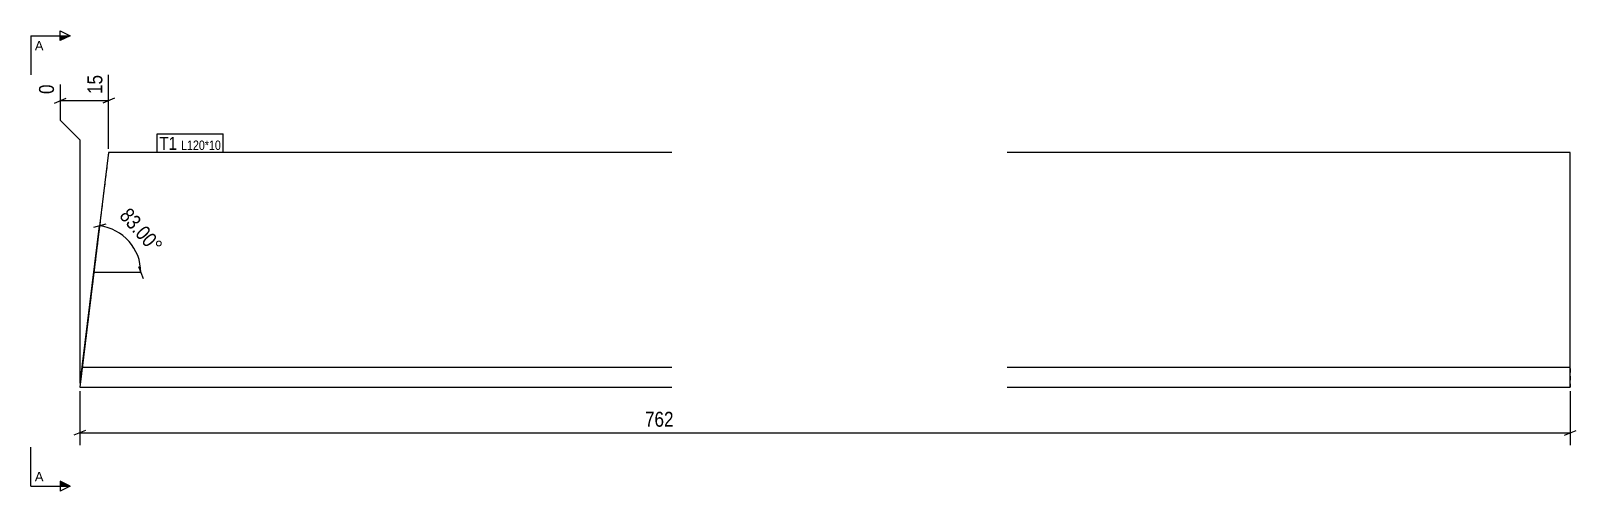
# Model space of a CAD drawing. Header units: millimetres. Extents: x 10 to 6570, y 6 to 241.
# Drawn here: x 5780 to 6570, y 6 to 241 of the extents above.
import ezdxf

# ---------------------------------------------------------------- set-up
doc = ezdxf.new("R2010")
doc.units = ezdxf.units.MM
doc.linetypes.add('DXK_LINE_DOT2', pattern=[3.9198, 1.9599, -1.9599])
for name, color, linetype in [('MÅLSÆTNING', 7, 'Continuous'), ('STÅL', 7, 'Continuous'), ('TEKST', 7, 'Continuous')]:
    doc.layers.add(name, color=color, linetype=linetype)
doc.styles.add('Arial', font='ARIAL.TTF', dxfattribs={"height": 0.2})
doc.styles.add('Arial Narrow', font='ARIALN.TTF', dxfattribs={"height": 0.2})

msp = doc.modelspace()

# ---------------------------------------------------------------- hatches: boundary and pattern name
at = {"layer": 'TEKST', "linetype": 'Continuous'}
for points in [[(5794.73, 236.44), (5794.73, 238.94), (5799.73, 238.94)], [(5794.73, 8.5), (5794.73, 11), (5799.73, 8.5)]]:
    msp.add_hatch(color=30, dxfattribs=at).paths.add_polyline_path(points)

# ---------------------------------------------------------------- linework, layer by layer
at = {"layer": 'MÅLSÆTNING', "color": 7, "linetype": 'Continuous'}
for p, q in [((5794.73, 214.02), (5794.73, 195.75)), ((5819.47, 181.16), (5819.47, 218.9)), ((5791.73, 204.55), (5797.73, 206.95)), ((5794.73, 205.75), (5819.47, 205.75)), ((5822.47, 206.95), (5816.47, 204.55)), ((5794.73, 195.75), (5804.73, 185.75)), ((5804.73, 185.75), (5804.73, 61.16)), ((5817.99, 142.5), (5811.74, 140.85)), ((5804.98, 61.15), (5814.87, 141.67)), ((5814.87, 141.67), (5811.94, 117.85)), ((5834.74, 120.85), (5837.14, 114.85)), ((5835.94, 117.85), (5811.94, 117.85)), ((5804.73, 57.16), (5804.73, 29.43)), ((6567, 57.16), (6567, 29.43)), ((5807.73, 37.03), (5801.73, 34.63)), ((5804.73, 35.83), (6567, 35.83)), ((6564, 34.63), (6570, 37.03))]:
    msp.add_line(p, q, dxfattribs=at)
msp.add_arc((5811.94, 117.85), 24, 0, 83, dxfattribs=at)
at = {"layer": 'STÅL', "color": 2, "linetype": 'Continuous'}
for p, q in [((5819.47, 179.16), (5804.73, 59.16)), ((6107.47, 179.16), (5819.47, 179.16)), ((6567, 179.16), (6279, 179.16)), ((6567, 59.16), (6567, 179.16)), ((6107.47, 69.16), (5805.96, 69.16)), ((6567, 69.16), (6279, 69.16)), ((5804.73, 59.16), (6107.47, 59.16)), ((6279, 59.16), (6567, 59.16))]:
    msp.add_line(p, q, dxfattribs=at)
at = {"layer": 'STÅL', "color": 7, "linetype": 'DXK_LINE_DOT2'}
for p, q in [((5819.47, 179.16), (5807.56, 82.16)), ((6567, 68.67), (6567, 59.16))]:
    msp.add_line(p, q, dxfattribs=at)
at = {"layer": 'TEKST', "color": 30, "linetype": 'Continuous'}
for p, q in [((5794.73, 236.44), (5794.73, 241.44)), ((5794.73, 241.44), (5799.73, 238.94)), ((5799.73, 238.94), (5794.73, 236.44)), ((5799.73, 8.5), (5794.73, 11)), ((5794.73, 11), (5794.73, 6)), ((5799.73, 8.5), (5794.73, 6))]:
    msp.add_line(p, q, dxfattribs=at)

# ---------------------------------------------------------------- wipeouts: each hides what was drawn before it
at = {"color": 0, "linetype": 'Continuous'}
for points in [[(5786.18, 231.44), (5786.18, 236.44), (5781.73, 236.44), (5781.73, 231.44)], [(5786.18, 11), (5786.18, 16), (5781.73, 16), (5781.73, 11)]]:
    msp.add_wipeout(points, dxfattribs=at).dxf.layer = 'TEKST'

# ---------------------------------------------------------------- next in the draw order: linework, layer by layer
at = {"layer": 'TEKST', "color": 30, "linetype": 'Continuous'}
for p, q in [((5779.73, 238.94), (5799.73, 238.94)), ((5779.73, 8.5), (5779.73, 28.5)), ((5779.73, 8.5), (5799.73, 8.5))]:
    msp.add_line(p, q, dxfattribs=at)

# ---------------------------------------------------------------- next in the draw order: texts
at = {"layer": 'TEKST', "color": 96, "linetype": 'Continuous', "style": 'Arial'}
for p in [(5781.73, 231.44), (5781.73, 11)]:
    msp.add_text('A', height=4.78, dxfattribs=at).set_placement(p)

# ---------------------------------------------------------------- next in the draw order: wipeouts: each hides what was drawn before it
at = {"color": 0, "linetype": 'Continuous'}
for points in [[(5793.13, 215.62), (5781.93, 215.62), (5781.93, 207.55), (5793.13, 207.55)], [(5817.87, 220.5), (5806.67, 220.5), (5806.67, 207.55), (5817.87, 207.55)]]:
    msp.add_wipeout(points, dxfattribs=at).dxf.layer = 'MÅLSÆTNING'
at = {"color": 0}
for points, layer in [([(5841.83, 124.66), (5850.22, 132.09), (5830.73, 154.11), (5822.35, 146.69)], 'MÅLSÆTNING'), ([(6279.54, 37.33), (6279.54, 48.53), (6092.19, 48.53), (6092.19, 37.33)], 'MÅLSÆTNING'), ([(5854.42, 180.56), (5854.42, 187.56), (5845.47, 187.56), (5845.47, 180.56)], 'TEKST')]:
    msp.add_wipeout(points, dxfattribs=at).dxf.layer = layer

# ---------------------------------------------------------------- next in the draw order: linework, layer by layer
at = {"layer": 'TEKST', "color": 30, "linetype": 'Continuous'}
msp.add_line((5779.73, 238.94), (5779.73, 218.94), dxfattribs=at)

# ---------------------------------------------------------------- next in the draw order: texts
at = {"layer": 'MÅLSÆTNING', "color": 3, "linetype": 'Continuous', "style": 'Arial Narrow'}
for s, height, p in [('0', 7.64, (5791.53, 209.15)), ('15', 7.635, (5816.27, 209.15))]:
    msp.add_text(s, height=height, rotation=90.00021, dxfattribs=at).set_placement(p)
at = {"layer": 'MÅLSÆTNING', "color": 3, "style": 'Arial Narrow'}
msp.add_text('83.00°', height=7.635, rotation=-48.50088, dxfattribs=at).set_placement((5824.6, 146.55))
msp.add_text('762', height=7.635, dxfattribs=at).set_placement((6093.79, 38.93))

# ---------------------------------------------------------------- next in the draw order: wipeouts: each hides what was drawn before it
at = {"color": 0}
msp.add_wipeout([(5854.42, 180.56), (5854.42, 187.56), (5845.47, 187.56), (5845.47, 180.56)], dxfattribs=at).dxf.layer = 'TEKST'

# ---------------------------------------------------------------- next in the draw order: linework, layer by layer
at = {"layer": 'TEKST', "color": 7, "linetype": 'Continuous'}
msp.add_line((5844.27, 179.36), (5844.27, 188.76), dxfattribs=at)

# ---------------------------------------------------------------- next in the draw order: wipeouts: each hides what was drawn before it
at = {"color": 0}
msp.add_wipeout([(5876.93, 180.56), (5876.93, 185.56), (5856.52, 185.56), (5856.52, 180.56)], dxfattribs=at).dxf.layer = 'TEKST'

# ---------------------------------------------------------------- next in the draw order: wipeouts: each hides what was drawn before it
msp.add_wipeout([(5876.93, 180.56), (5876.93, 185.56), (5856.52, 185.56), (5856.52, 180.56)], dxfattribs=at).dxf.layer = 'TEKST'

# ---------------------------------------------------------------- next in the draw order: linework, layer by layer
at = {"layer": 'TEKST', "color": 7, "linetype": 'Continuous'}
for p, q in [((5844.27, 188.76), (5878.13, 188.76)), ((5878.13, 179.36), (5878.13, 188.76)), ((5844.27, 179.36), (5878.13, 179.36))]:
    msp.add_line(p, q, dxfattribs=at)

# ---------------------------------------------------------------- next in the draw order: texts
at = {"layer": 'TEKST', "color": 3, "style": 'Arial Narrow'}
for s, height, p in [('T1', 6.681, (5845.47, 180.56)), ('L120*10', 4.772, (5856.52, 180.56))]:
    msp.add_text(s, height=height, dxfattribs=at).set_placement(p)

doc.saveas('drawing.dxf')
